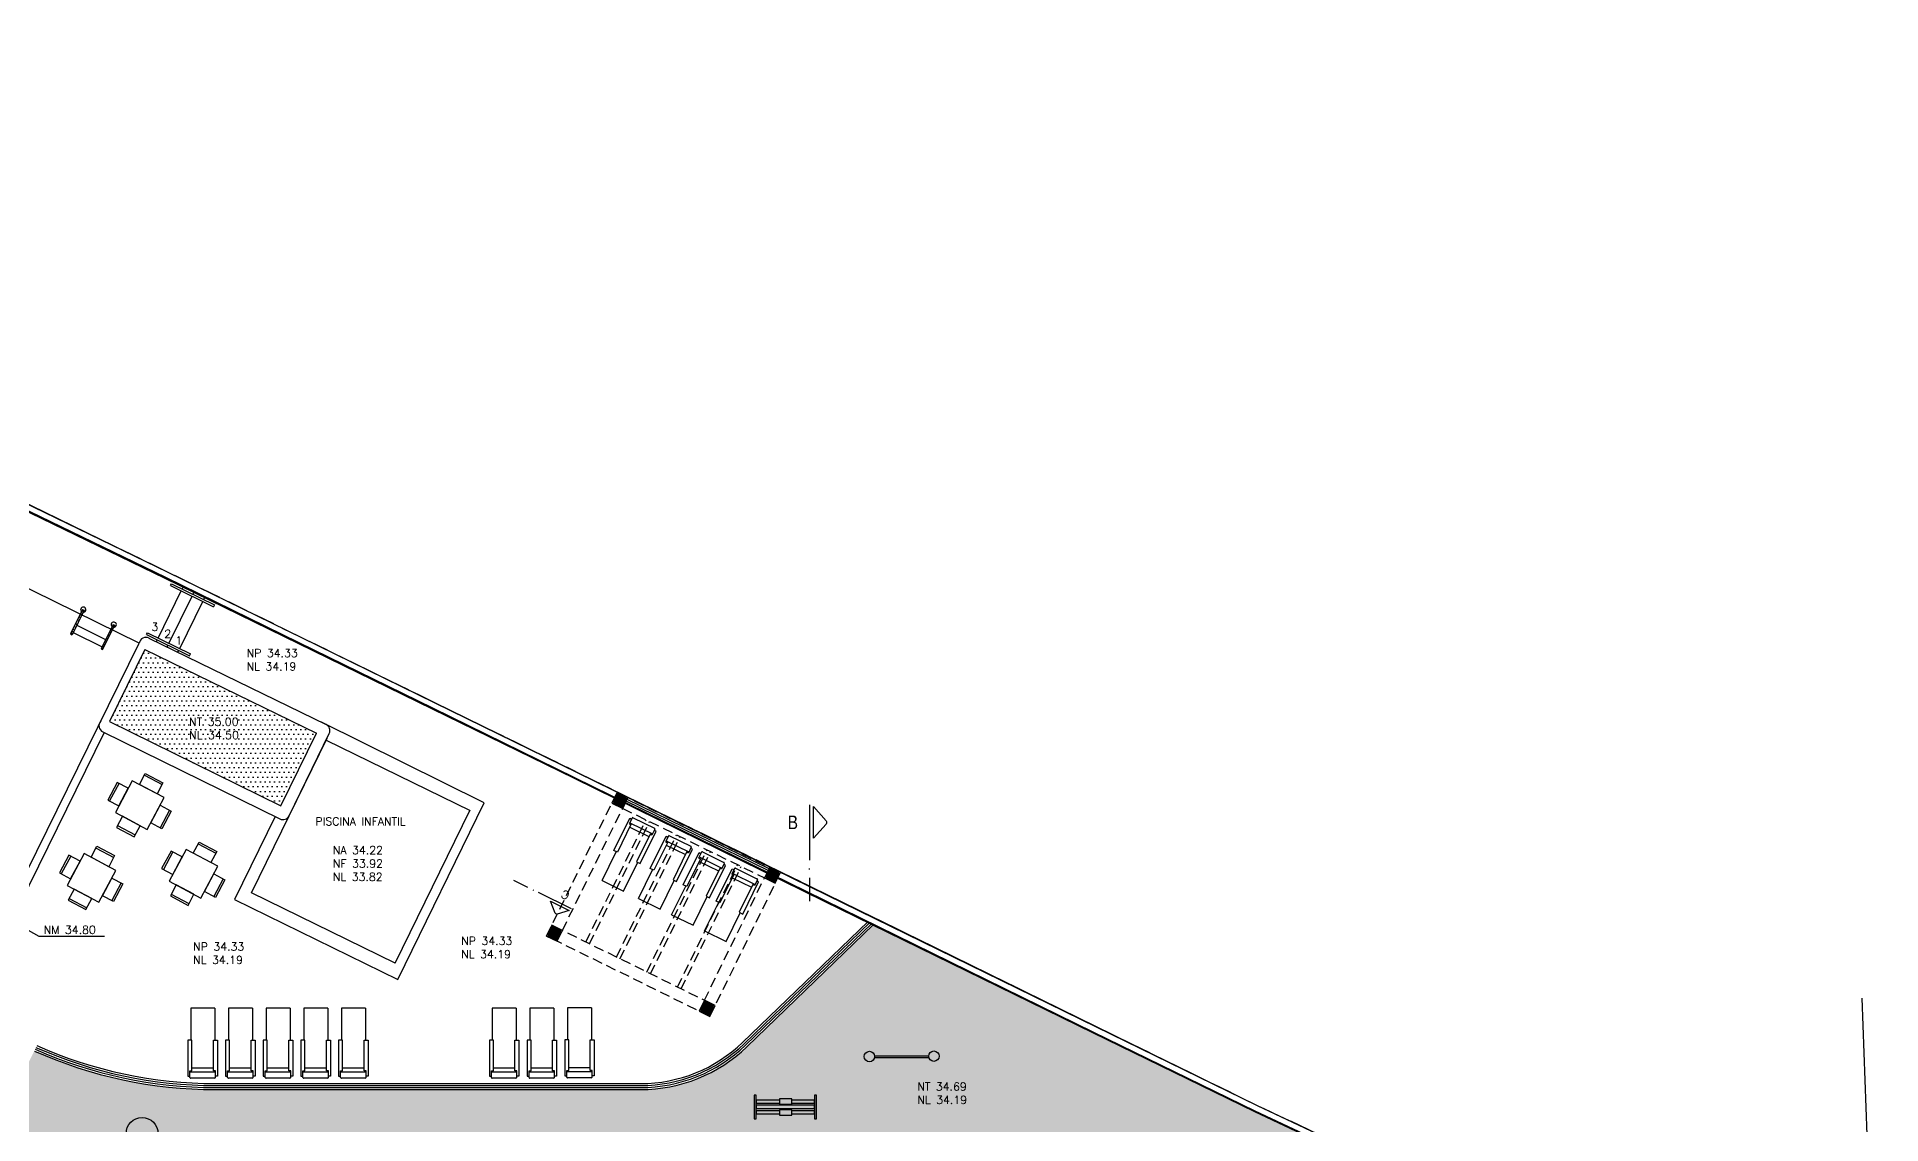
# Model space of a CAD drawing. Header units: metres. Extents: x -154 to 570, y -18 to 184.
# Drawn here: x 5.04 to 51.14, y 12.49 to 39.67 of the extents above; entities that cross this region are included whole.
import ezdxf
from ezdxf.enums import TextEntityAlignment as Align
from ezdxf.xclip import XClip

# ---------------------------------------------------------------- set-up
doc = ezdxf.new("R2010")
doc.units = ezdxf.units.M
doc.header["$XCLIPFRAME"] = 0
for name, pattern in [('DASHDOT', [1, 0.5, -0.25, 0, -0.25]), ('HIDDEN', [0.375, 0.25, -0.125]), ('terreno + circ vert$0$DASHEDX2', [1.5, 1, -0.5])]:
    doc.linetypes.add(name, pattern=pattern)
for name, color, linetype in [('ARQ-ALV ACAB', 4, 'Continuous'), ('ARQ-AUX', 7, 'Continuous'), ('ARQ-DIM - EMBASAM', 2, 'Continuous'), ('ARQ-SIM', 1, 'Continuous'), ('PA-CORRIMÃO', 7, 'Continuous'), ('PA-GRADIL', 7, 'Continuous'), ('PA-MOBILIARIO', 7, 'Continuous'), ('PA-MOBILIÁRIO', 251, 'Continuous'), ('PA-NIVEIS', 7, 'Continuous'), ('PA-NIVEL', 7, 'Continuous'), ('PA-PAISAGISMO', 7, 'Continuous'), ('PA-PLANTIO', 84, 'DASHDOT'), ('PA-PROJEÇÃO', 251, 'HIDDEN'), ('PA-TEXTO', 7, 'Continuous'), ('PUC TORRE B$0$28', 232, 'Continuous'), ('terreno + circ vert$0$ARQ-AUX2', 2, 'Continuous'), ('terreno + circ vert$0$ARQ-EST', 2, 'Continuous'), ('terreno + circ vert$0$ARQ-PRJ', 7, 'terreno + circ vert$0$DASHEDX2')]:
    doc.layers.add(name, color=color, linetype=linetype)
doc.styles.add('Adesa', font='ARIALN.TTF')
doc.styles.add('Romans', font='romans.shx')

# ---------------------------------------------------------------- blocks, each defined once
blk = doc.blocks.new('A$C119253A6')
blk.add_lwpolyline([(0.8999999822699464, 0.8999997777864336), (-1.77533366e-08, 0.8999997777864336), (-1.77533366e-08, -2.225860953e-07), (0.8999999822699464, -2.225860953e-07)], close=True)
blk = doc.blocks.new('A$C09573A45')
blk.add_line((0.2636426749880911, 2.2050965e-09), (0.2636426749880911, 0.5000000022050965))
blk.add_lwpolyline([(3.8784265e-09, 2.2050965e-09), (0.3136426749880456, 2.2050965e-09), (0.313642674988273, 0.5000000022050965), (3.8784265e-09, 0.5000000022050965)], close=True)
blk = doc.blocks.new('A$C6A2E4839')
at = {"layer": 'PA-MOBILIÁRIO'}
for name, p, rotation in [('A$C09573A45', (0.574785035064918, 1.202765220968372), 135.0645265609486), ('A$C119253A6', (1.362657911600348, 0.7181866852847106), 135.0645265609486), ('A$C09573A45', (0.2314472186973291, 0.5754914171597744), 225.0645265609486)]:
    blk.add_blockref(name, p, dxfattribs=dict(at, rotation=rotation))
at = {"layer": 'PA-MOBILIÁRIO', "xscale": -1}
for p, rotation in [((0.8671262032298411, 1.212603821161001), 225.0645265609484), ((1.211897438818706, 0.5670862366829624), 135.0645265609486)]:
    blk.add_blockref('A$C09573A45', p, dxfattribs=dict(at, rotation=rotation))
blk = doc.blocks.new('ChaseLong')
at = {"layer": 'PA-MOBILIÁRIO'}
for p, q in [((-1.749999999999985, 0.2588510957435574), (-0.9499999999999532, 0.2588510957435574)), ((-0.9499999999999602, 0.3265532872306935), (-0.0499999999999545, 0.3265532872306935)), ((-0.9499999999999602, 0.226553287230685), (-0.9499999999999602, 0.3265532872306935)), ((-0.17999999999995, 0.226553287230685), (-0.9499999999999602, 0.226553287230685)), ((-0.2500000000000213, 0.226553287230685), (-0.2500000000000284, -0.3088510957435702)), ((-0.17999999999995, 0.2765532872306892), (-0.17999999999995, 0.226553287230685)), ((-0.0199999999999818, 0.2765532872306963), (-0.17999999999995, 0.2765532872306892)), ((-0.1499999999999702, 0.2765532872306963), (-0.1499999999999773, -0.3588510957435744)), ((-0.0499999999999545, 0.3265532872306935), (-0.0499999999999545, 0.2765532872306892)), ((0, 0.2565532872307003), (0, -0.3388510957435784)), ((-0.9499999999999602, -0.3088510957435702), (-0.9499999999999602, -0.4088510957435787)), ((-0.17999999999995, -0.3088510957435702), (-0.9499999999999602, -0.3088510957435702)), ((-0.9499999999999602, -0.4088510957435787), (-0.0499999999999545, -0.4088510957435787)), ((-0.17999999999995, -0.3588510957435744), (-0.17999999999995, -0.3088510957435702)), ((-0.0199999999999818, -0.3588510957435815), (-0.17999999999995, -0.3588510957435744)), ((-0.0499999999999545, -0.4088510957435787), (-0.0499999999999545, -0.3588510957435744))]:
    blk.add_line(p, q, dxfattribs=at)
blk.add_lwpolyline([(-1.749999999999985, 0.2588510957435574), (-1.749999999999985, -0.3411489042564426), (-0.9499999999999602, -0.3411489042564426)], dxfattribs=at)
for centre, start, end in [((-0.0199999999999889, 0.2565532872307003), 359.9999999999695, 89.99999999996945), ((-0.0199999999999889, -0.3388510957435926), 270.0000000000305, 3.05333e-11)]:
    blk.add_arc(centre, 0.0199999999999925, start, end, dxfattribs=at)
blk = doc.blocks.new('A$C183742E9')
at = {"layer": 'PA-PAISAGISMO'}
h = blk.add_hatch(color=8, dxfattribs=at)
h.dxf.hatch_style = 1
h.paths.add_polyline_path([(0.0249997993280999, 0.0249997844999541), (0.2749997993281568, 0.0249997844999541), (0.2749997993281568, 0.2749997844999541), (0.0249997993280999, 0.2749997844999541)])
at = {"layer": 'PA-PAISAGISMO', "color": 7}
blk.add_lwpolyline([(-2.006718773e-07, -2.155000516e-07), (0.299999799328134, -2.155000516e-07), (0.299999799328134, 0.2999997844999598), (-2.006718773e-07, 0.2999997844999598)], close=True, dxfattribs=at)
at = {"layer": 'PA-PAISAGISMO', "color": 2}
blk.add_lwpolyline([(0.0249997993280999, 0.0249997844999541), (0.2749997993281568, 0.0249997844999541), (0.2749997993281568, 0.2749997844999541), (0.0249997993280999, 0.2749997844999541)], close=True, dxfattribs=at)
blk = doc.blocks.new('A$C2359bc3a')
at = {"layer": 'PA-MOBILIARIO'}
for p, q in [((0.4553686984090461, 0.6222617218798767, -264391.2267672335), (1.436737591120618e-07, 0.6222617218798767, -264391.2267672335)), ((1.436737591120618e-07, 0.6222617218798767, -264391.2267672335), (1.436737591120618e-07, 0.5949396085957588, -264391.2267672335)), ((0.009107514768459168, 0.6222617218798767, -264391.2267672335), (0.009107514768459168, 0.5949396085957588, -264391.2267672335)), ((0.02732225695787349, 0.6222617218798767, -264391.2267672335), (0.02732225695787349, 0.5949396085957588, -264391.2267672335)), ((0.05464437024198787, 0.6222617218798767, -264391.2267672335), (0.05464437024198787, 0.5949396085957588, -264391.2267672335)), ((0.09107385462081652, 0.6222617218798767, -264391.2267672335), (0.09107385462081652, 0.5949396085957588, -264391.2267672335)), ((0.1366107100943452, 0.6222617218798767, -264391.2267672335), (0.1366107100943452, 0.5949396085957588, -264391.2267672335)), ((0.191254936662574, 0.6222617218798767, -264391.2267672335), (0.191254936662574, 0.5949396085957588, -264391.2267672335)), ((0.2641139054202313, 0.6222617218798767, -264391.2267672335), (0.2641139054202313, 0.5949396085957588, -264391.2267672335)), ((0.31875813198846, 0.6222617218798767, -264391.2267672335), (0.31875813198846, 0.5949396085957588, -264391.2267672335)), ((0.3642949874619887, 0.6222617218798767, -264391.2267672335), (0.3642949874619887, 0.5949396085957588, -264391.2267672335)), ((0.4007244718408174, 0.6222617218798767, -264391.2267672335), (0.4007244718408174, 0.5949396085957588, -264391.2267672335)), ((0.4280465851249318, 0.6222617218798767, -264391.2267672335), (0.4280465851249318, 0.5949396085957588, -264391.2267672335)), ((0.4462613273143319, 0.6222617218798767, -264391.2267672335), (0.4462613273143319, 0.5949396085957588, -264391.2267672335)), ((0.4553686984090461, 0.6222617218798767, -264391.2267672335), (0.4553686984090461, 0.5949396085957588, -264391.2267672335)), ((0.4553686984090461, 0.5949396085957588, -264391.2267672335), (1.436737591120618e-07, 0.5949396085957588, -264391.2267672335)), ((0.03937375215804195, 0.5949396085957588, -264391.2267672335), (0.03937375215804195, 0.0576047140081215, -264391.2267672335)), ((0.1759843185786139, 0.5949396085957588, -264391.2267672335), (0.1759843185786281, 0.0576047140081215, -264391.2267672335)), ((0.4553686984090461, 0.0576047140081215, -264391.2267672335), (1.436737591120618e-07, 0.0576047140081215, -264391.2267672335)), ((1.436737591120618e-07, 0.0576047140081215, -264391.2267672335), (1.436737591120618e-07, 0.03028260072400357, -264391.2267672335)), ((0.4553686984090461, 0.03028260072400357, -264391.2267672335), (1.436737591120618e-07, 0.03028260072400357, -264391.2267672335)), ((0.009107514768459168, 0.0576047140081215, -264391.2267672335), (0.009107514768459168, 0.03028260072400357, -264391.2267672335)), ((0.02732225695787349, 0.0576047140081215, -264391.2267672335), (0.02732225695787349, 0.03028260072400357, -264391.2267672335)), ((0.05464437024198787, 0.0576047140081215, -264391.2267672335), (0.05464437024198787, 0.03028260072400357, -264391.2267672335)), ((0.09107385462081652, 0.0576047140081215, -264391.2267672335), (0.09107385462081652, 0.03028260072400357, -264391.2267672335)), ((0.1366107100943452, 0.0576047140081215, -264391.2267672335), (0.1366107100943452, 0.03028260072400357, -264391.2267672335)), ((0.191254936662574, 0.0576047140081215, -264391.2267672335), (0.191254936662574, 0.03028260072400357, -264391.2267672335)), ((0.2641139054202313, 0.0576047140081215, -264391.2267672335), (0.2641139054202313, 0.03028260072400357, -264391.2267672335)), ((0.31875813198846, 0.0576047140081215, -264391.2267672335), (0.31875813198846, 0.03028260072400357, -264391.2267672335)), ((0.3642949874619887, 0.0576047140081215, -264391.2267672335), (0.3642949874619887, 0.03028260072400357, -264391.2267672335)), ((0.4007244718408174, 0.0576047140081215, -264391.2267672335), (0.4007244718408174, 0.03028260072400357, -264391.2267672335)), ((0.4280465851249318, 0.0576047140081215, -264391.2267672335), (0.4280465851249318, 0.03028260072400357, -264391.2267672335)), ((0.4462613273143319, 0.0576047140081215, -264391.2267672335), (0.4462613273143319, 0.03028260072400357, -264391.2267672335)), ((0.4553686984090461, 0.0576047140081215, -264391.2267672335), (0.4553686984090461, 0.03028260072400357, -264391.2267672335))]:
    blk.add_line(p, q, dxfattribs=at)
for centre, start, end in [((0.4553686984090461, 0.6104677771830396, -264391.2267672335), 200.6931147368227, 164.4317764272465), ((0.4553686984090461, 0.04394365736606431, -264391.2267672335), 198.1119107175196, 161.8880892824804)]:
    blk.add_arc(centre, 0.04394402839001629, start, end, dxfattribs=at)
blk = doc.blocks.new('A$C52072112')
at = {"layer": 'PA-PAISAGISMO'}
for p, q in [((0.1043680034387791, 1.614537793004274), (0.1054019149662651, 0.2562211913518695)), ((0.1443694375985274, 1.612668512474727), (0.1453985635914279, 0.2606394832267966))]:
    blk.add_line(p, q, dxfattribs=at)
for centre in [(0.1303828403013085, 1.742301579189984), (0.1303828408997703, 1.742301578636898), (0.1395449070734571, 0.1303855350955487)]:
    blk.add_circle(centre, 0.1303854150214014, dxfattribs=at)
blk = doc.blocks.new('A$C1C6D6ADA')
at = {"layer": 'PA-PAISAGISMO'}
for points in [[(1.4454008123721e-07, 1.449999897214639), (0.5675001445383714, 1.449999897214639), (0.5675001445383714, 1.499999897213911), (1.4454008123721e-07, 1.499999897213911)], [(0.2462501445402268, 1.449999897214639), (0.2462501445402268, 0.04999989721318343), (0.3212501445391354, 0.04999989721318343), (0.3212501445391354, 1.449999897214639)], [(0.08491334273867324, 0.8922301141788012), (0.08491334273867324, 0.5922301141795288), (0.2149133427378729, 0.5922301141795288), (0.2149133427378729, 0.8922301141788012)], [(0.3449133427370725, 0.8922301141788012), (0.3449133427370725, 0.5922301141795288), (0.4749133427362722, 0.5922301141795288), (0.4749133427362722, 0.8922301141788012)], [(1.4454008123721e-07, -1.027860889735166e-07), (0.5675001445383714, -1.027860889735166e-07), (0.5675001445383714, 0.04999989721318343), (1.4454008123721e-07, 0.04999989721318343)]]:
    blk.add_lwpolyline(points, close=True, dxfattribs=at)
for points in [[(0.1874133427377274, 0.8922301141788012), (0.1874133427377274, 1.449999897214639), (0.1124133427388188, 1.449999897214639), (0.1124133427388188, 0.8922301141788012)], [(0.4474133427361267, 0.8922301141788012), (0.4474133427361267, 1.449999897214639), (0.372413342737218, 1.449999897214639), (0.372413342737218, 0.8922301141788012)], [(0.1124133427388188, 0.5922301141795288), (0.1124133427388188, 0.04999989721318343), (0.1874133427377274, 0.04999989721318343), (0.1874133427377274, 0.5922301141795288)], [(0.372413342737218, 0.5922301141795288), (0.372413342737218, 0.04999989721318343), (0.4474133427361267, 0.04999989721318343), (0.4474133427361267, 0.5922301141795288)]]:
    blk.add_lwpolyline(points, dxfattribs=at)
blk = doc.blocks.new('A$C23B574F5')
at = {"layer": 'PA-PLANTIO'}
h = blk.add_hatch(dxfattribs=at)
h.set_pattern_fill('DOTS', color=256, scale=0.075, style=0)
h.set_pattern_definition([(0, (-746.1345750705771, 78.43410172027497), (0.05953124999999999, 0.1190625), [0, -0.1190625])])
h.paths.add_polyline_path([(7.740776512364164, 24.35575486175807), (7.284757869386112, 23.42547468229846), (11.56379403475671, 21.32005333438959), (12.02704271059133, 22.26578685403168)])
h.paths.add_polyline_path([(7.284757869386112, 23.42547468229846), (7.164542651389411, 23.18023507138891), (7.489275565990965, 23.02189646823486), (11.44538425174846, 21.07831686176441), (11.56379403475671, 21.32005333438953)])
h.paths.add_polyline_path([(7.489275565990965, 23.02189646823486), (7.164542651389411, 23.18023507138891), (6.855682023881627, 22.55015793658216), (11.13501916779455, 20.4446989400441), (11.44538425174846, 21.07831686176441)])
h = blk.add_hatch(dxfattribs=at)
h.set_pattern_fill('DOTS', color=256, scale=0.075, style=0)
h.set_pattern_definition([(0, (-753.5702859234667, 160.3368946372611), (0.05953124999999999, 0.1190625), [0, -0.1190625])])
edge = h.paths.add_edge_path()
edge.add_line((5.6471379322644, 11.91309083452503), (19.63713947597205, 11.91309083452505))
edge.add_arc((19.63713947597204, 8.571317961250827), 3.341772873274227, 51.89850503462611, 89.99999999999989, ccw=False)
edge.add_arc((23.5540871295647, 13.56651805394638), 3.006022246848249, 231.8985050346254, 303.9021427119769)
edge.add_arc((27.82764212869518, 7.207311020256581), 4.655752118657622, 90.00000000000148, 123.9021427119796, ccw=False)
edge.add_line((27.82764212869506, 11.8630631389142), (27.82764382394578, 12.21306313891062))
edge.add_line((27.82764382394578, 12.21306313891062), (33.58726849330014, 12.21303872888861))
edge.add_arc((33.60552698468043, 4.990001946815674), 7.223059859068456, 64.87318135978848, 90.14483274829229, ccw=False)
edge.add_line((36.67260613036171, 11.52954468632071), (36.52398812916158, 11.21266507240115))
edge.add_line((36.52398812916158, 11.21266507240115), (40.35822401174743, 9.414360377448636))
edge.add_arc((40.78736014314138, 10.32943870426199), 1.010705774927249, 244.8752500238889, 333.8947988730812)
edge.add_line((41.69496143245283, 9.884707253708408), (36.87879166007372, 12.15538880395325))
edge.add_line((36.87879166007372, 12.15538880395325), (25.95489646757983, 17.48008694338371))
edge.add_line((25.95489646757983, 17.48008694338371), (22.9760299936753, 14.60791896651687))
edge.add_arc((20.13292948327353, 17.20423515933889), 3.850204966668223, 270.00000000000347, 317.5977068586785, ccw=False)
edge.add_line((20.13292948327376, 13.35403019267067), (9.498391149525899, 13.35403019267064))
edge.add_arc((9.498391149526391, 24.43984420138084), 11.0858140087102, 245.934321572774, 269.99999999999744, ccw=False)
edge.add_line((4.977778257290424, 14.31762451821523), (3.908959512757629, 12.19177934306619))
edge.add_arc((5.647137932264588, 17.47293885096174), 5.559848016436714, 251.7821678028428, 269.9999999999981)
at = {"layer": 'PA-CORRIMÃO', "ltscale": 0.1}
for p, q in [((8.380805316780844, 25.95136209006393, -4.319321033073013e-06), (8.40278293202752, 25.99627293984512, -4.319321033073013e-06)), ((8.380805316780844, 25.95136209006393, -1.929418340376508e-09), (9.4586657115298, 25.42389932414348, -1.929418343018404e-09)), ((8.40278293202752, 25.99627293984512, -1.929418340376508e-09), (9.48064332677648, 25.46881017392468, -1.929418343018404e-09)), ((9.48064332677648, 25.46881017392456, -1.929418343018404e-09), (9.458665689082913, 25.42389927827343, -1.929418343018404e-09)), ((7.780934773055307, 24.72553774219713, -4.319321033073013e-06), (7.802912410748952, 24.77044863784816, -4.319321033073013e-06)), ((7.780934773055304, 24.72553774219713, -4.319321033073013e-06), (8.859549035193481, 24.1996154903268, -4.319321033073013e-06)), ((7.802912410748952, 24.77044863784816, -4.319321033073013e-06), (8.881526672887048, 24.2445263859779, -4.319321033073013e-06)), ((8.859549035193481, 24.1996154903268, -4.319321033073013e-06), (8.881526672887048, 24.2445263859779, -4.319321033073013e-06))]:
    blk.add_line(p, q, dxfattribs=at)
at = {"layer": 'PA-GRADIL', "ltscale": 0.1}
for p, q in [((25.85936156910088, 17.52688565869731, -2.449992413860688e-06), (22.71666255025002, 14.49675337115018, -2.449992413860688e-06)), ((25.90712901834036, 17.50348630104044, -2.449992413860688e-06), (22.75136738520041, 14.46075928231402, -2.449992413860688e-06)), ((9.498391149526014, 13.45403019267069, -2.449992413860688e-06), (20.13292948327353, 13.45403019267069, -2.449992413860688e-06)), ((9.498391149526014, 13.40403019267068, -2.449992413860688e-06), (20.13292948327353, 13.40403019267068, -2.449992413860688e-06))]:
    blk.add_line(p, q, dxfattribs=at)
at = {"layer": 'PA-GRADIL', "ltscale": 0.1, "elevation": -4.319321033073013e-06}
for points in [[(23.31952629958198, 18.82611567638624), (19.77186434564521, 20.56296792558858)], [(23.34151172806071, 18.87102270183449), (19.79384977412394, 20.60787495103684)]]:
    blk.add_lwpolyline(points, dxfattribs=at)
at = {"layer": 'PA-GRADIL', "ltscale": 0.1}
for centre, radius, start, end in [((9.498391149526014, 24.43984420137945, -2.449992413860688e-06), 11.03581400870878, 245.9343215727727, 270), ((9.498391149526014, 24.43984420137945, -2.449992413860688e-06), 10.98581400870878, 245.9343215727727, 270), ((20.13292948327353, 17.17646983367233, -2.449992413860688e-06), 3.722439641001662, 270, 313.9552794315792), ((20.13292948327353, 17.17646983367233, -2.449992413860688e-06), 3.772439641001662, 270, 313.9552794315792)]:
    blk.add_arc(centre, radius, start, end, dxfattribs=at)
at = {"layer": 'PA-NIVEIS', "elevation": -8.637677356975763e-06}
blk.add_lwpolyline([(4.640920394398904, 17.54413384824388), (4.481754765871642, 17.53350234802578), (5.092432010678635, 17.18870010487742), (6.733303792292759, 17.18870010487742)], dxfattribs=at)
at = {"layer": 'PA-PAISAGISMO', "ltscale": 0.1}
for p, q in [((8.072565976283386, 24.63896807488057, -4.319321033073013e-06), (8.650270415468007, 25.81949639858386, -4.319321033073013e-06)), ((8.672248030714783, 25.864407248365, -4.319321033073013e-06), (8.694225645961492, 25.90931809814618, -4.319321033073013e-06)), ((8.34221954181794, 24.50748751191309, -4.319321033073013e-06), (8.919735514155338, 25.6876307071037, -4.319321033073013e-06)), ((8.611873107352494, 24.37600694894547, -4.319321033073013e-06), (9.18920061284252, 25.55576501562362, -4.319321033073013e-06)), ((8.941713129401933, 25.73254155688493, -4.319321033073013e-06), (8.963690744648666, 25.7774524066661, -4.319321033073013e-06)), ((9.211178228089217, 25.60067586540481, -4.319321033073013e-06), (9.23315584333588, 25.645586715186, -4.319321033073013e-06)), ((7.758955238344129, 24.68062297002574, -4.319321033073013e-06), (7.758957135361811, 24.680626846546, -4.319321033073013e-06)), ((7.843437097837212, 24.6390798861315, -4.319321033073013e-06), (12.26966191656152, 22.48124927541314, -4.319321033073013e-06)), ((8.02842033703132, 24.54875727854567, -4.319321033073013e-06), (8.050588338589932, 24.59405717922956, -4.319321033073013e-06)), ((8.297885435718513, 24.4168915870656, -4.319321033073013e-06), (8.32024190412426, 24.46257661626199, -4.319321033073013e-06)), ((7.740776512364164, 24.35575486175795, -4.319321033073013e-06), (6.855682023881627, 22.5501579365821, -4.319321033073013e-06)), ((7.740776512364164, 24.35575486175807, -4.319321033073013e-06), (12.02704271059133, 22.26578685403168, -4.319321033073013e-06)), ((8.567350534405705, 24.28502589558553, -4.319321033073013e-06), (8.589895469658927, 24.33109605329445, -4.319321033073013e-06)), ((8.836815633092897, 24.15316020410545, -4.319321033073013e-06), (8.8375713974998, 24.15470459467576, -4.319321033073013e-06)), ((6.722112032265613, 22.27767452458902, -4.319321033073013e-06), (4.3773191130947, 17.49428592583549, -4.319321033073013e-06)), ((6.689612262092721, 22.29363556190846, -4.319321033073013e-06), (11.11723300242534, 20.11917649660281, -4.319321033073013e-06)), ((6.855682023880718, 22.55015793658261, -4.319321033073013e-06), (11.13501916779455, 20.4446989400441, -4.319321033073013e-06)), ((10.4037698222935, 18.2698501480244, -4.319321033073013e-06), (12.29574097493696, 22.13476524325829, -4.319321033073013e-06)), ((11.13501916779455, 20.4446989400441, -4.319321033073013e-06), (12.02704271059133, 22.26578685403174, -4.319321033073013e-06)), ((11.34813314570033, 20.19779100626541, -4.319321033073013e-06), (12.3490952227628, 22.25064057178937, -4.319321032150086e-06)), ((16.22038074979851, 20.52004962222952, -4.319321033071245e-06), (12.15937864695865, 22.53501351576364, -4.319321033071245e-06)), ((12.27449666232292, 22.09118809532002, -8.638642066144182e-06), (15.86713241142365, 20.3325043903054, -8.638642066144182e-06)), ((13.99627699841358, 16.51090379436803, -4.319321033073013e-06), (15.86706160438398, 20.33253905209568, -4.319321033073013e-06)), ((14.0596641602339, 16.10743089729865), (16.22020186978321, 20.52013837785264, -4.319321033071678e-06)), ((10.9997670557694, 20.17686546942832), (9.980748795641942, 18.10473514599476)), ((9.980748795641942, 18.10473514599476), (14.0596641602339, 16.10743089729865)), ((13.99627699841358, 16.51090379436803, -4.319321033073013e-06), (10.4037698222935, 18.2698501480244, -4.319321033073013e-06)), ((25.81159411986152, 17.55028501635404, -2.449992413860688e-06), (22.68195771530236, 14.53274745998668, -2.449992413860688e-06)), ((25.95489646757972, 17.48008694338374, -2.449992413860688e-06), (22.78607222014989, 14.42476519347746, -2.449992413860688e-06)), ((9.498391149526014, 13.50403019267064, -2.449992413860688e-06), (20.13292948327353, 13.50403019267064, -2.449992413860688e-06)), ((9.498391149526014, 13.35403019267067, -2.449992413860688e-06), (20.13292948327353, 13.35403019267067, -2.449992413860688e-06))]:
    blk.add_line(p, q, dxfattribs=at)
at = {"layer": 'PA-PAISAGISMO', "ltscale": 0.1, "elevation": -4.319321033073013e-06}
blk.add_lwpolyline([(4.26961237799992, 17.75170997530797), (7.598418335087622, 24.51626678017189), (-10.39088804356382, 33.36236843062374), (-13.72069966262586, 26.59576800218772), (-12.44129059000888, 25.96639641401421, -0.4142540160893588), (-12.36379786124002, 25.73879399734739), (-15.62481715482224, 19.11198833613963), (-11.99934641064849, 17.3279744952312), (-8.73852386464515, 23.95551190732952, -0.414086521349035), (-8.511003226542206, 24.03303150253083)], format="xyb", close=True, dxfattribs=at)
at = {"layer": 'PA-PAISAGISMO', "ltscale": 0.1}
for centre, radius, start, end in [((7.76785694820029, 24.48404698759714, -4.319321033073013e-06), 0.1724748058329232, 63.601241454699, 169.2333987199938), ((6.766052602179307, 22.44824614710415, -4.319321033073013e-06), 0.1724748058329232, 138.3634461217146, 243.9956033870094), ((12.194064347005, 22.3262248704822, -4.319321033073013e-06), 0.1724748058329232, 334.0038448258062, 64.00384482577405), ((11.19337581923151, 20.27393382307198, -4.319321033073013e-06), 0.1724748058329232, 243.8021545457473, 333.8021545457231), ((9.498391149526014, 24.43984420137945, -2.449992413860688e-06), 11.08581400870878, 245.9343215727727, 270), ((9.498391149526014, 24.43984420137945, -2.449992413860688e-06), 10.93581400870878, 245.9343215727727, 270), ((20.13292948327353, 17.17646983367233, -2.449992413860688e-06), 3.672439641001662, 270, 313.9552794315792), ((20.13292948327353, 17.17646983367233, -2.449992413860688e-06), 3.822439641001662, 270, 313.9552794315875)]:
    blk.add_arc(centre, radius, start, end, dxfattribs=at)
at = {"layer": 'PA-PROJEÇÃO'}
for p, q in [((17.77890201337902, 17.19179349974015, -4.319321033073013e-06), (19.41421415599996, 20.51538466922019, -4.319321033073013e-06)), ((18.17502022931274, 17.33123875974225, -4.319321033073013e-06), (19.68339479373969, 20.38293926814454, -4.319321033073013e-06)), ((19.63551781172407, 20.7386519187577, -4.319321033073013e-06), (23.53863705894707, 18.81819360315798, -4.319321033073013e-06)), ((19.68339479373969, 20.38293926814454, -4.319321033073013e-06), (23.22913524682315, 18.64218178085527, -4.319321033073013e-06)), ((18.7637527672963, 17.04156370073936, -4.319321033073013e-06), (20.26687107082705, 20.09648550441388, -4.319321033073013e-06)), ((18.85347964654136, 16.99741523371417, -4.319321033073013e-06), (20.35663665191839, 20.05241569460903, -4.319321033073013e-06)), ((19.52643124089116, 16.66630173102472, -4.319321033073013e-06), (21.02987851009982, 19.72189212107249, -4.319321033073013e-06)), ((19.61615812013804, 16.62215326399947, -4.319321033073013e-06), (21.11964409119116, 19.67782231126764, -4.319321033073013e-06)), ((20.28910971448693, 16.2910397613094, -4.319321033073013e-06), (21.79288594937077, 19.34729873773212, -4.319321033073013e-06)), ((20.37883659373381, 16.24689129428443, -4.319321033073013e-06), (21.88265153046211, 19.3032289279267, -4.319321033073013e-06)), ((21.0517881880827, 15.91577779159447, -4.319321033073013e-06), (22.55589338864354, 18.97270535439073, -4.319321033073013e-06)), ((21.14151506732776, 15.87162932456967, -4.319321033073013e-06), (22.64565896973306, 18.92863554458633, -4.319321033073013e-06)), ((21.72473978242977, 15.58466428890599, -4.319321033073013e-06), (23.22645378305731, 18.64349822750161, -4.319321033073013e-06)), ((21.86147501909488, 15.18303825009032, -4.319321033073013e-06), (23.50935300131948, 18.53216809959044, -4.319321033073013e-06)), ((21.86147501909488, 15.18303825009032, -4.319321033073013e-06), (17.77890201337902, 17.19179349974015, -4.319321033073013e-06)), ((21.89868571804288, 15.49907737819338, -4.319321033073013e-06), (18.17502022931274, 17.3312387597422, -4.319321033073013e-06))]:
    blk.add_line(p, q, dxfattribs=at)
at = {"layer": 'PA-MOBILIÁRIO'}
for name, p, rotation in [('A$C6A2E4839', (7.126162093288144, 19.56737355866473, -4.319321033073013e-06), 16.89891083599892), ('ChaseLong', (20.1734347173948, 20.03681102987254, -4.319321033073013e-06), 63.80135263494552), ('A$C6A2E4839', (5.919064487067203, 17.74686813844308, -4.319321031296656e-06), 16.89891083599892), ('A$C6A2E4839', (8.470712967257668, 17.85157229822507, -4.319321033073013e-06), 16.89891083599892), ('ChaseLong', (21.08408560840542, 19.58620659554301, -4.319321033073013e-06), 63.80135263494552), ('ChaseLong', (21.91007741350347, 19.17979246104149, -4.319321033073013e-06), 63.80135263494552), ('ChaseLong', (22.73606921860153, 18.77337832653952, -4.319321033073013e-06), 63.80135263494552), ('ChaseLong', (9.22660100143139, 13.63778209964572, -2.449992413860688e-06), 270), ('ChaseLong', (10.16802028243774, 13.63778209964572, -2.449992413860688e-06), 270), ('ChaseLong', (11.10943956344499, 13.63778209964572, -2.449992413860688e-06), 270), ('ChaseLong', (12.05085884445225, 13.63778209964572, -2.449992413860688e-06), 270), ('ChaseLong', (12.9922781254586, 13.63778209964572, -2.449992413860688e-06), 270), ('ChaseLong', (16.76032357400118, 13.63778209964572, -2.449992413860688e-06), 270), ('ChaseLong', (17.70174285500752, 13.63778209964572, -2.449992413860688e-06), 270), ('ChaseLong', (18.64315958750046, 13.64638382581366, -4.319321033073013e-06), 270), ('A$C52072112', (27.59275295518853, 14.04881891089351, -4.319321033073013e-06), 90)]:
    blk.add_blockref(name, p, dxfattribs=dict(at, rotation=rotation))
at = {"layer": 'PA-MOBILIÁRIO', "xscale": 1.040000000000001, "yscale": 1.040000000000001, "zscale": 1.040000000000001, "rotation": 90}
blk.add_blockref('A$C1C6D6ADA', (24.53113681784214, 12.62618591890403, -4.319321033073013e-06), dxfattribs=at)
at = {"layer": 'PA-PAISAGISMO', "color": 3, "xscale": 1.5, "yscale": 1.5, "zscale": 1.5, "rotation": 63.85953555302734}
blk.add_blockref('A$C2359bc3a', (6.721443282679225, 24.33138203462062, 396586.8401508493), dxfattribs=at)
at = {"layer": 'PA-PAISAGISMO', "color": 6, "rotation": 63.80135263494976}
for p in [(19.68339468897136, 20.3829395433411, -4.319321033073013e-06), (23.49831577979546, 18.5097366549755, -4.319321033073013e-06), (18.04808254635043, 17.05934837386089, -4.319321033073013e-06), (21.86147491432564, 15.18303852528688, -4.319321033073013e-06)]:
    blk.add_blockref('A$C183742E9', p, dxfattribs=at)
at = {"layer": 'PA-NIVEIS', "char_height": 0.2, "attachment_point": 1, "style": 'Romans'}
for s, width, heights, insert in [('NP 34.33\\PNL 34.19{\\C7; }', 1.727366830957862, [1.058118751989356], (10.28381320682092, 24.36459287621804)), ('NT 35.00\\PNL 34.50{\\C7; }', 1.653947118458063, [0.7227711734954605], (8.847256575853635, 22.64726859564831)), ('NA 34.22\\PNF 33.92\\PNL 33.82{\\C7; }', 1.727366830957862, [1.058118751989356], (12.43973851847221, 19.43737939000686)), ('NM 34.80{\\C7; }', 1.652482627358722, [0.4997257915053419], (5.211150874011651, 17.44752106021861)), ('NP 34.33\\PNL 34.19{\\C7; }', 1.727366830957862, [1.058118751989356], (15.64828845934966, 17.1690706031375)), ('NP 34.33\\PNL 34.19{\\C7; }', 1.727366830957862, [1.058118751989356], (8.946852196451516, 17.02674708491074)), ('NT 34.69\\PNL 34.19{\\C7; }', 1.727366830957862, [1.058118751989356], (27.04851486252664, 13.52828720038977, 4.31835632390275e-06))]:
    blk.add_mtext_dynamic_manual_height_columns(s, width=width, gutter_width=0, heights=heights, dxfattribs=dict(at, insert=insert))
at = {"layer": 'PA-NIVEL', "insert": (11.77638349518912, 20.15826943447017, -8.637677356975763e-06), "char_height": 0.2, "attachment_point": 1, "style": 'Romans'}
blk.add_mtext_dynamic_manual_height_columns('\\pi0.2276;PISCINA INFANTIL', width=2.959954727297827, gutter_width=1.25, heights=[0], dxfattribs=at)
at = {"layer": 'PA-TEXTO', "char_height": 0.2, "attachment_point": 1, "style": 'Romans'}
for s, insert in [('3', (7.901258679976848, 25.01823526017613, -4.319321033073013e-06)), ('2', (8.225531733097881, 24.84523614567069, -4.319321033073013e-06)), ('1', (8.505080151901524, 24.68060798710587, -4.319321033073013e-06))]:
    blk.add_mtext_dynamic_manual_height_columns(s, width=0.2463201992826725, gutter_width=0.75, heights=[0], dxfattribs=dict(at, insert=insert))
blk = doc.blocks.new('PUC TORRE B$0$est-lo-07-6sb-r00')
at = {"layer": 'PUC TORRE B$0$28'}
blk.add_circle((767.003706, 1225.372315), 40, dxfattribs=at)
blk = doc.blocks.new('PUC TORRE B')
at = {"linetype": 'Continuous', "xscale": 0.01, "yscale": 0.01, "zscale": 0.01}
blk.add_blockref('PUC TORRE B$0$est-lo-07-6sb-r00', (0, 0), dxfattribs=at)
blk = doc.blocks.new('ADESA-SIM CORT')
at = {"color": 2}
for points in [[(0.5211657469095513, 0), (0, 0)], [(0.7057630107160356, 0), (0.7293286188615489, 0)], [(2.139709119792738, 0), (0.9139258826680332, 0)]]:
    blk.add_lwpolyline(points, dxfattribs=at)
at = {"color": 3}
blk.add_lwpolyline([(1.712111388585434, 0.3673406545891559), (1.400000000000955, 0.0861067632652805), (2.1, 0.0861067632652805), (1.787888611416511, 0.3673406545890963)], dxfattribs=at)
blk.add_lwpolyline([(1.787888611416528, 0.3673406545891261, 0.2679491924307495), (1.712111388585434, 0.3673406545891559)], format="xyb", dxfattribs=at)
at = {"color": 3, "style": 'Adesa'}
blk.add_attdef('A', text='', height=0.35, dxfattribs=at).set_placement((1.739299088764962, -0.3247249171072699), align=Align.MIDDLE_CENTER)
blk = doc.blocks.new('terreno + circ vert')
at = {"layer": 'Defpoints'}
blk.add_lwpolyline([(45.03149974788505, 1.161706217629683, 0.01180694758795105), (45.04646608943585, 1.810996968729599), (45.12108722219796, 8.460601381487727), (42.94495598544199, 9.481216972880429), (35.55482253403466, 12.94722366408463), (27.5060982918078, 16.89290575648443), (22.1013678407185, 19.54046642835719), (15.00166824584579, 23.01478202688581), (8.325133444469628, 26.28201731102316), (0.48953954977992, 30.09135974458907), (-5.893161023793255, 33.23623767912063), (-11.24215202941377, 35.87178726180019), (-77.20681145952038, 8.343643018907944), (-72.46247926257251, -3.025022258111932), (39.7459281332774, -3.025022331517438), (40.52919898701725, -3.025022331517381, 0.3925338548794518)], format="xyb", close=True, dxfattribs=at)
at = {"layer": 'terreno + circ vert$0$ARQ-AUX2'}
blk.add_lwpolyline([(50.65343573773225, 15.64208557109505), (50.95397011648856, 7.43948370561743), (50.97327001659141, 6.350463409919779), (49.74561561553946, 5.078510316612277), (48.49581186835894, 5.056360970484842), (48.58444637469984, 0.0550513373803585), (49.83425012187945, 0.07720068350802078), (51.10620321518763, -1.150453717544953), (51.13664174825863, -2.867984879182519, -0.4190878301509134), (46.64233128018714, -7.447719766490696), (41.75713806108979, -7.453143674522085), (40.54240375701011, -6.239757310897108), (40.54240375701011, -5.025022258109903), (-9.457596242989894, -5.025022258109903), (-9.457596242989894, -6.399324567477652), (-12.81907398552403, -4.225022331514356), (-35.31406816672074, -4.225022331514584), (-38.72043600587858, -6.39338246101163), (-38.72043600587858, -5.02502225811013), (-98.72043600587949, -5.025022258109903)], format="xyb", dxfattribs=at)
at = {"layer": 'terreno + circ vert$0$ARQ-EST', "color": 102}
blk.add_lwpolyline([(45.03149964185673, 1.16170394687499, 0.01180698891422007), (45.04646608943585, 1.810996968729522), (45.12108722219796, 8.46060138148773), (42.94495598544199, 9.481216972880429), (35.55482253403466, 12.94722366408463), (27.5060982918078, 16.89290575648443), (22.10136784097654, 19.5404664282308), (15.00166824621397, 23.01478202670564), (8.325133444469657, 26.28201731102315), (0.48953954977992, 30.09135974458907), (-5.893161023793255, 33.23623767912063), (-11.24215202941377, 35.87178726180021), (-77.2068114595204, 8.343643018907937), (-72.46247926257251, -3.025022258111921), (39.7459281332774, -3.025022331517438), (40.52909900718555, -3.025022331517381, 0.3925274685107675), (45.03149964185673, 1.16170394687499)], format="xyb", dxfattribs=at)
at = {"layer": 'terreno + circ vert$0$ARQ-PRJ', "color": 1, "ltscale": 0.5}
blk.add_lwpolyline([(48.04193146262332, 1.390810095204596), (48.10556684566745, 7.060866666748733), (42.94495598544199, 9.481216972880429), (35.55482253403443, 12.94722366408469), (27.50609829180758, 16.89290575648461), (22.10136784097631, 19.54046642823091), (15.00166824621374, 23.01478202670564), (8.32513344446943, 26.28201731102326), (0.4895395497796926, 30.09135974458918), (-5.893161023793255, 33.23623767912063), (-12.27586158059785, 36.38111561426599), (-18.91562641064047, 39.66753700013005), (-31.59952722128401, 31.22289057278972), (-104.3834663554417, 0.8490715663271646), (-104.1402801001586, -6.025022257919364), (40.54240375701011, -6.025022258109676, 0.4109303492433259)], format="xyb", close=True, dxfattribs=at)

msp = doc.modelspace()

# ---------------------------------------------------------------- linework, layer by layer
at = {"layer": 'ARQ-ALV ACAB'}
for points in [[(-11.22035110418016, 35.67690047180564), (-8.647729906056988, 34.40108020579975), (-5.975811167670509, 33.0930194955454), (-2.784613708703982, 31.52065582943868), (0.4070351778620154, 29.94806973638394), (4.322022916252827, 28.03634122631462), (8.24306198483162, 26.13845102996651), (11.58102291737892, 24.50501494945815), (14.91927176038324, 22.87140638878941), (18.4690229310587, 21.13429685360479), (24.71781920890564, 18.06663241604818), (31.44475941497965, 14.76990665662084)], [(31.44499165814018, 14.76979306490715), (35.47381118725481, 12.80317986091898), (39.16704890568339, 11.06269090685619), (41.469462834544, 9.990983706550411), (44.92954710452346, 8.360261892053058)]]:
    msp.add_lwpolyline(points, dxfattribs=at)
at = {"layer": 'ARQ-AUX'}
for points in [[(-11.21945827263413, 35.7043631055196), (-8.63668003093136, 34.4235057349252), (-5.964790193582756, 33.11545917342155), (-2.773564184026392, 31.54308143989635), (0.4180448550100202, 29.97051498047711), (4.332953766463072, 28.05882496240683), (8.254002290966756, 26.16093018913234), (11.59201155355621, 24.52747045824694), (14.93026056800661, 22.89386181367999), (18.48002586050876, 21.15674536782513), (24.7288362514837, 18.08907400183958), (31.45576120910066, 14.79235572177106)], [(-11.21078643322023, 35.85633283612039), (-8.574800730228063, 34.54908869802782), (-5.903072738691404, 33.24112136952804), (-2.711686845831894, 31.66866485845933), (0.4796990470406862, 30.09620834739795), (4.394166527637409, 28.18473388452469), (8.315268005322212, 26.28681348046164), (11.65354791614903, 24.65322130746413), (14.99179789069731, 23.01961219306733), (18.54164226542241, 21.28245704746228), (24.79053168992085, 18.21474688227147), (31.51737125563615, 14.918070486878)], [(31.45595826382139, 14.79225934096334), (35.48462371392948, 12.8257213485369), (39.17765262100568, 11.08533079968926), (41.48006684365247, 10.0136234626345), (44.95474472613741, 8.376023745633013)], [(31.51737125563615, 14.918070486878), (35.54517386330787, 12.95195367919714), (39.23703342680984, 11.21211419955479), (41.53944929466074, 10.14040609670502), (45.09585140717556, 8.464290125680762)]]:
    msp.add_lwpolyline(points, dxfattribs=at)

# ---------------------------------------------------------------- block references
msp.add_blockref('A$C23B574F5', (4.440892098500626e-16, 4.440892098500626e-16, -4.318356323902826e-06), dxfattribs=at)
ref = msp.add_blockref('PUC TORRE B', (6.657784190780929e-12, 0), dxfattribs=at)
XClip(ref).set_block_clipping_path([(-22.12573874685024, -3.887952852500462), (38.823355411849825, 13.29772875595449)])
at = {"layer": 'ARQ-DIM - EMBASAM'}
msp.add_blockref('terreno + circ vert', (0, 0), dxfattribs=at)
at = {"layer": 'ARQ-SIM'}
ref = msp.add_blockref('ADESA-SIM CORT', (24.35600623751843, 18.06290123097014), dxfattribs=dict(at, xscale=-1.125, yscale=1.125, zscale=1.125, rotation=270))
ref.add_attrib('A', 'B ', dxfattribs={"layer": '0', "color": 4, "height": 0.3375, "style": 'Adesa'}).set_placement((23.99069070577279, 20.03304430292434), align=Align.MIDDLE_CENTER)
ref = msp.add_blockref('ADESA-SIM CORT', (16.96391675193637, 18.5809663228378), dxfattribs=dict(at, xscale=-0.7499999999999999, yscale=0.75, zscale=0.75, rotation=153.7978196335663))
ref.add_attrib('A', 'C', dxfattribs={"layer": '0', "color": 4, "height": 0.225, "rotation": 154.0000000000002, "style": 'Adesa'}).set_placement((18.24991387018547, 18.21955253205529), align=Align.MIDDLE_CENTER)

doc.saveas('drawing.dxf')
